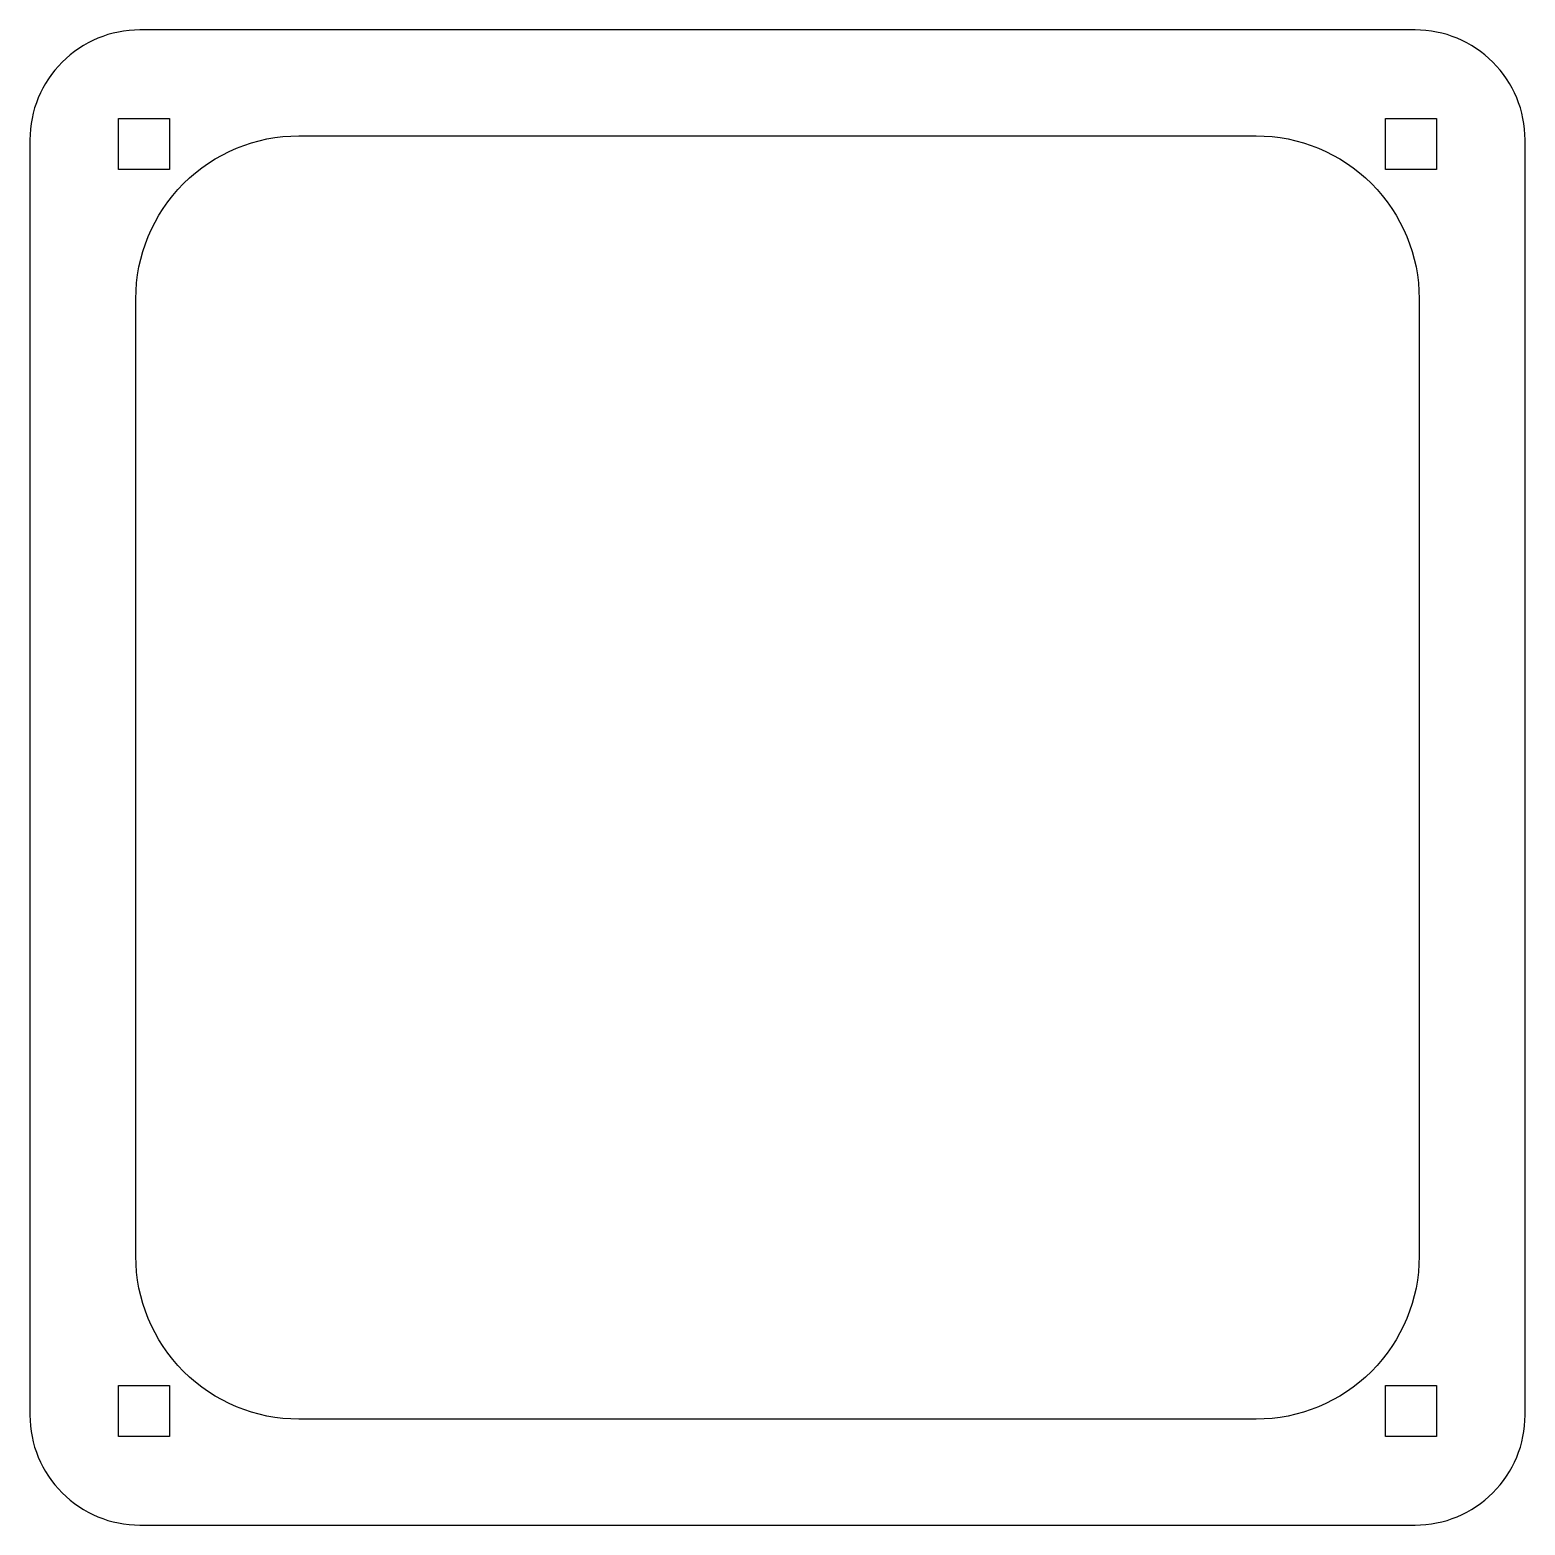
# Model space of a CAD drawing. Extents: x -14 to 170, y -13 to 170.
import ezdxf

# ---------------------------------------------------------------- set-up
doc = ezdxf.new("R2010")
doc.units = 0
doc.layers.get('0').update_dxf_attribs({"linetype": 'CONTINUOUS'})

msp = doc.modelspace()

# ---------------------------------------------------------------- linework, layer by layer
for points in [[(156.5, 170), (0, 170, 0.4142136), (-13.5, 156.5), (-13.5, 0, 0.4142136), (0, -13.5), (156.5, -13.5, 0.4142136), (170, 0), (170, 156.5, 0.4142136)], [(19.5, -0.5, -0.4142136), (-0.5, 19.5), (-0.5, 137, -0.4142136), (19.5, 157), (137, 157, -0.4142136), (157, 137), (157, 19.5, -0.4142136), (137, -0.5)]]:
    msp.add_lwpolyline(points, format="xyb", close=True)
for points in [[(-2.625, 152.875), (-2.625, 159.125), (3.625, 159.125), (3.625, 152.875)], [(152.875, 152.875), (152.875, 159.125), (159.125, 159.125), (159.125, 152.875)], [(3.625, 3.625), (3.625, -2.625), (-2.625, -2.625), (-2.625, 3.625)], [(159.125, 3.625), (159.125, -2.625), (152.875, -2.625), (152.875, 3.625)]]:
    msp.add_lwpolyline(points, close=True)

doc.saveas('drawing.dxf')
